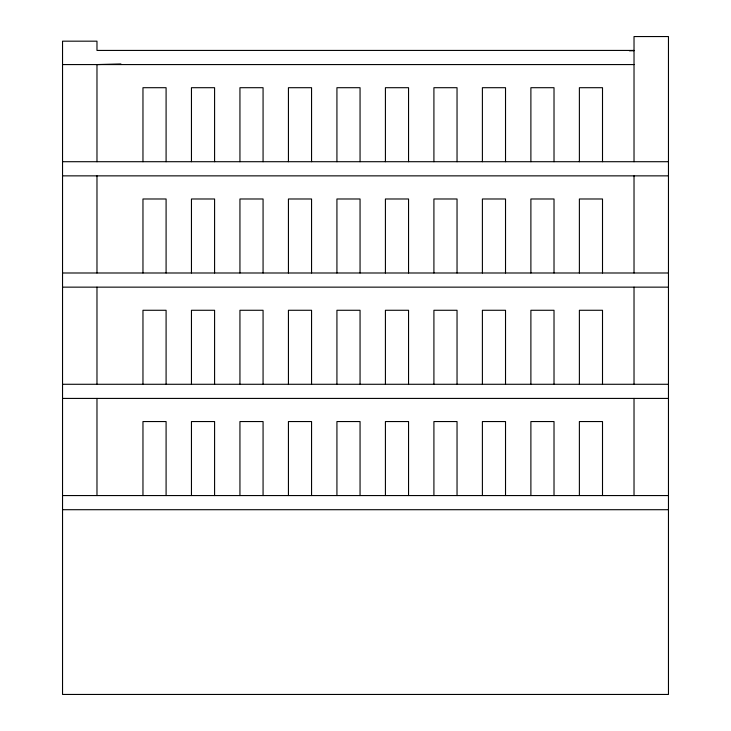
<?xml version="1.0" encoding="UTF-8"?>
<svg xmlns="http://www.w3.org/2000/svg" width="731" height="731" viewBox="0 0 731 731"><rect width="100%" height="100%" fill="white"/><g stroke="black" fill="none" stroke-linecap="round" stroke-linejoin="round"><path stroke-width="1.1" d="M120.917 63.953L96.976 64.575L96.976 161.706M629.464 50.823L634.024 50.704M634.024 50.43L96.976 50.43L96.976 41.174L62.537 41.174L62.537 694.45L668.463 694.45L668.463 36.55L634.024 36.55L634.024 161.706M62.537 64.575L634.024 64.575M62.537 161.706L668.463 161.706M62.537 175.86L668.463 175.86M62.537 272.992L668.463 272.992M62.537 287.146L668.463 287.146M62.537 384.278L668.463 384.278M62.537 398.422L668.463 398.422M62.537 495.563L668.463 495.563M62.537 509.708L668.463 509.708M634.024 175.86L634.024 272.992M634.024 287.146L634.024 384.278M634.024 398.422L634.024 495.563M602.508 161.706L602.508 87.702L579.381 87.702L579.381 161.706M602.508 272.992L602.508 198.987L579.381 198.987L579.381 272.992M602.508 384.278L602.508 310.273L579.381 310.273L579.381 384.278M602.508 495.563L602.508 421.549L579.381 421.549L579.381 495.563M554.016 161.706L554.016 87.702L530.889 87.702L530.889 161.706M554.016 272.992L554.016 198.987L530.889 198.987L530.889 272.992M554.016 384.278L554.016 310.273L530.889 310.273L530.889 384.278M554.016 495.563L554.016 421.549L530.889 421.549L530.889 495.563M505.523 161.706L505.523 87.702L482.396 87.702L482.396 161.706M505.523 272.992L505.523 198.987L482.396 198.987L482.396 272.992M505.523 384.278L505.523 310.273L482.396 310.273L482.396 384.278M505.523 495.563L505.523 421.549L482.396 421.549L482.396 495.563M457.039 161.706L457.039 87.702L433.912 87.702L433.912 161.706M457.039 272.992L457.039 198.987L433.912 198.987L433.912 272.992M457.039 384.278L457.039 310.273L433.912 310.273L433.912 384.278M457.039 495.563L457.039 421.549L433.912 421.549L433.912 495.563M408.547 161.706L408.547 87.702L385.42 87.702L385.42 161.706M408.547 272.992L408.547 198.987L385.42 198.987L385.42 272.992M408.547 384.278L408.547 310.273L385.42 310.273L385.42 384.278M408.547 495.563L408.547 421.549L385.42 421.549L385.42 495.563M360.054 161.706L360.054 87.702L336.927 87.702L336.927 161.706M360.054 272.992L360.054 198.987L336.927 198.987L336.927 272.992M360.054 384.278L360.054 310.273L336.927 310.273L336.927 384.278M360.054 495.563L360.054 421.549L336.927 421.549L336.927 495.563M311.561 161.706L311.561 87.702L288.434 87.702L288.434 161.706M311.561 272.992L311.561 198.987L288.434 198.987L288.434 272.992M311.561 384.278L311.561 310.273L288.434 310.273L288.434 384.278M311.561 495.563L311.561 421.549L288.434 421.549L288.434 495.563M263.069 161.706L263.069 87.702L239.942 87.702L239.942 161.706M263.069 272.992L263.069 198.987L239.942 198.987L239.942 272.992M263.069 384.278L263.069 310.273L239.942 310.273L239.942 384.278M263.069 495.563L263.069 421.549L239.942 421.549L239.942 495.563M214.585 161.706L214.585 87.702L191.458 87.702L191.458 161.706M214.585 272.992L214.585 198.987L191.458 198.987L191.458 272.992M214.585 384.278L214.585 310.273L191.458 310.273L191.458 384.278M214.585 495.563L214.585 421.549L191.458 421.549L191.458 495.563M166.092 161.706L166.092 87.702L142.965 87.702L142.965 161.706M166.092 272.992L166.092 198.987L142.965 198.987L142.965 272.992M166.092 384.278L166.092 310.273L142.965 310.273L142.965 384.278M166.092 495.563L166.092 421.549L142.965 421.549L142.965 495.563M96.976 175.86L96.976 272.992M96.976 287.146L96.976 384.278M96.976 398.422L96.976 495.563"/></g></svg>
